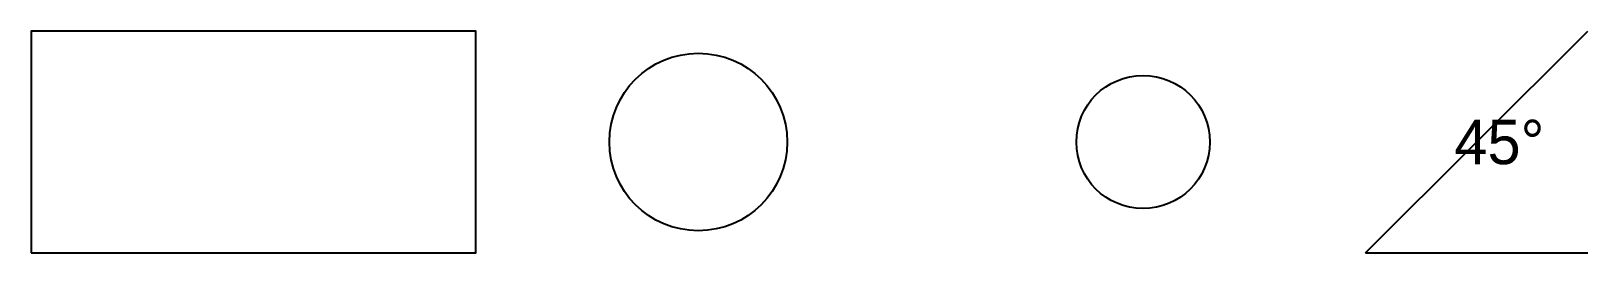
# Model space of a CAD drawing. Header units: metres. Extents: x 0 to 35, y 0 to 5.
import ezdxf

# ---------------------------------------------------------------- set-up
doc = ezdxf.new("R2010")
doc.units = ezdxf.units.M

msp = doc.modelspace()

# ---------------------------------------------------------------- linework, layer by layer
for q in [(35, 5), (35, 0)]:
    msp.add_line((30, 0), q)
msp.add_lwpolyline([(0, 0), (10, 0), (10, 5), (0, 5), (0, 0)])
for centre, radius in [((15, 2.5), 2), ((25, 2.5), 1.5)]:
    msp.add_circle(centre, radius)

# ---------------------------------------------------------------- texts
msp.add_text('45°', height=1).set_placement((32, 2))

doc.saveas('drawing.dxf')
